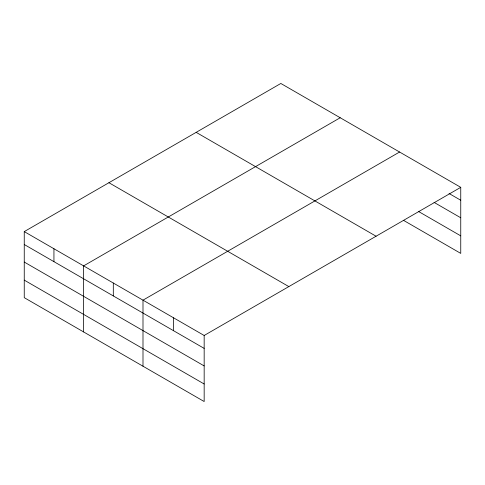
<?xml version="1.0" encoding="UTF-8"?>
<svg xmlns="http://www.w3.org/2000/svg" width="485" height="485" viewBox="0 0 485 485"><rect width="100%" height="100%" fill="white"/><g stroke="black" fill="none" stroke-linecap="round" stroke-linejoin="round"><path stroke-width="0.73" d="M24.25 231.606L204.167 335.481L204.167 401.531L24.25 297.663L24.25 231.606L280.833 83.468L460.75 187.337L460.75 253.394L403.484 220.329M340.209 117.746L83.62 265.883L83.62 331.94M399.579 152.023L142.996 300.16L142.996 366.217M204.167 335.481L460.75 187.337M449.037 193.485L460.75 200.244M434.069 202.384L460.75 217.783M418.452 211.436L460.75 235.856M196.164 132.35L376.075 236.225M108.925 182.718L288.836 286.593M24.25 244.513L204.167 348.388M24.25 262.052L204.167 365.926M24.25 280.124L204.167 383.993M173.581 317.82L173.581 330.728M113.308 283.022L113.308 295.929M53.938 248.744L53.938 261.651"/></g></svg>
